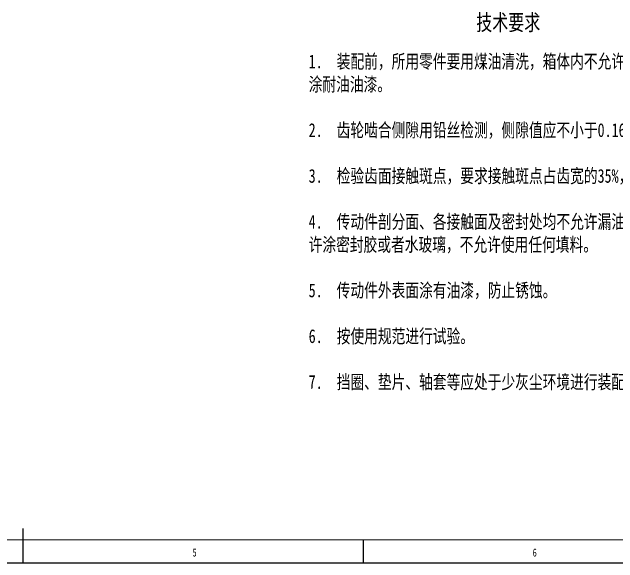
# Model space of a CAD drawing. Header units: millimetres. Extents: x -3 to 1189, y 0 to 841.
# Drawn here: x 589.6 to 854.3, y 0 to 240.6 of the extents above; entities that cross this region are included whole.
import ezdxf

# ---------------------------------------------------------------- set-up
doc = ezdxf.new("R2010")
doc.units = ezdxf.units.MM
for name, color, linetype in [('10', 7, 'Continuous'), ('5', 7, 'Continuous'), ('9', 7, 'Continuous')]:
    doc.layers.add(name, color=color, linetype=linetype)
doc.styles.add('SLDTEXTSTYLE0', font='hyswlongfangsong.ttf')
doc.styles.get("Standard").update_dxf_attribs({"font": 'hyswlongfangsong.ttf'})

msp = doc.modelspace()

# ---------------------------------------------------------------- linework, layer by layer
at = {"layer": '10', "color": 7}
for p, q in [((594.5, 10), (594.5, 15)), ((594.5, 0), (594.5, 10)), ((743.125, 0), (743.125, 10))]:
    msp.add_line(p, q, dxfattribs=at)
at = {"layer": '5', "color": 7, "lineweight": 15}
msp.add_line((0, 10), (1179.0061, 10), dxfattribs=at)
at = {"layer": '9', "color": 7}
msp.add_line((0, 0), (1189, 0), dxfattribs=at)

# ---------------------------------------------------------------- texts
at = {"insert": (719.2305, 239.5784), "char_height": 3.5, "attachment_point": 1}
msp.add_mtext_dynamic_manual_height_columns('                         {\\H1.7143x;       \\H1.1667x;  技术要求\\P}\\P{\\H1.7143x;1.  装配前，所用零件要用煤油清洗，箱体内不允许有杂物存在，箱体内壁涂耐油油漆。\\P\\P2.  齿轮啮合侧隙用铅丝检测，侧隙值应不小于0.16mm。\\P\\P3.  检验齿面接触斑点，要求接触斑点占齿宽的35%，占齿面有效高度的40%。\\P\\P4.  传动件剖分面、各接触面及密封处均不允许漏油，渗油，箱体剖分面允许涂密封胶或者水玻璃，不允许使用任何填料。\\P\\P5.  传动件外表面涂有油漆，防止锈蚀。\\P\\P6.  按使用规范进行试验。\\P\\P7.  挡圈、垫片、轴套等应处于少灰尘环境进行装配。}', width=203.111952, gutter_width=17.5, heights=[0], dxfattribs=at)
at = {"layer": '9', "color": 7, "char_height": 3.5, "attachment_point": 2, "style": 'SLDTEXTSTYLE0'}
for s, insert in [('5', (669.3873, 6.2617)), ('6', (818.0145, 6.2617))]:
    msp.add_mtext(s, dxfattribs=dict(at, insert=insert))

doc.saveas('drawing.dxf')
